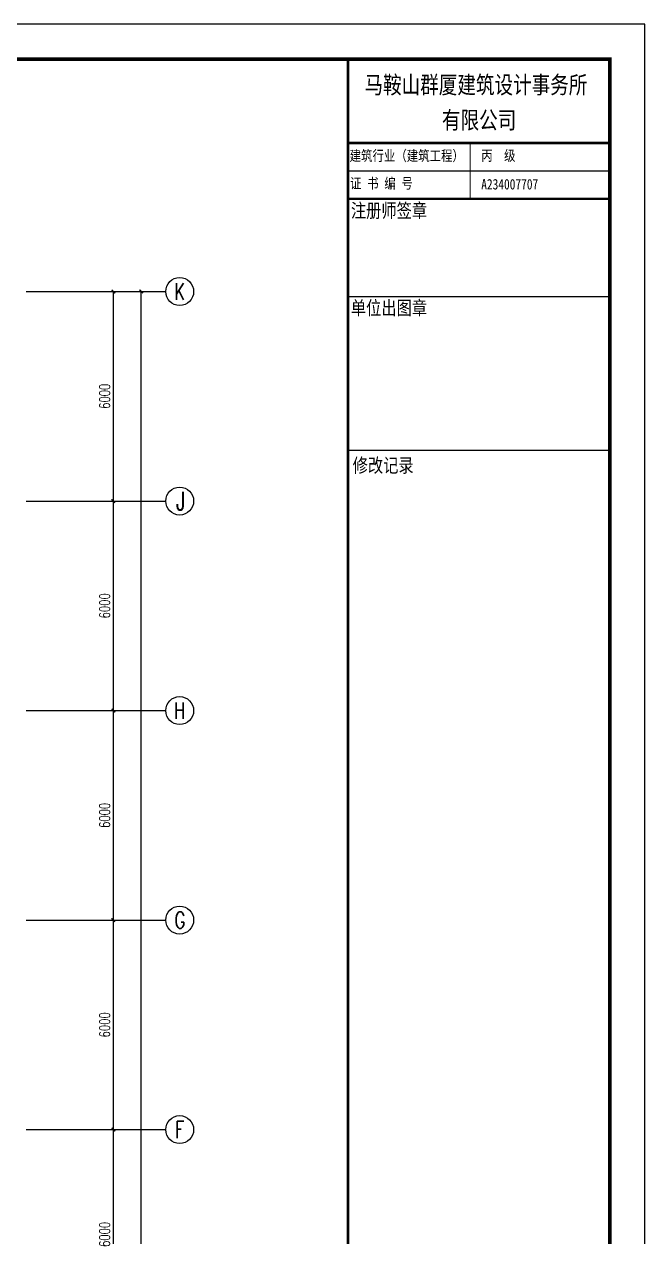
# Model space of a CAD drawing. Extents: x -73672 to 366960, y -527333 to 140666.
# Drawn here: x 308606 to 326379, y 31161 to 65882 of the extents above; entities that cross this region are included whole.
import ezdxf
from ezdxf.enums import TextEntityAlignment as Align

# ---------------------------------------------------------------- set-up
doc = ezdxf.new("R2010")
doc.units = 0
doc.header["$LTSCALE"] = 1000
doc.header["$MEASUREMENT"] = 0
for name, color, linetype in [('AXIS', 3, 'Continuous'), ('AXIS_TEXT', 7, 'Continuous'), ('PUB_TITLE', 4, 'Continuous'), ('图签', 120, 'Continuous')]:
    doc.layers.add(name, color=color, linetype=linetype)
doc.styles.add('_TCH_AXIS', font='COMPLEX', dxfattribs={"bigfont": 'GBCBIG'})
doc.styles.add('_TCH_DIM_T3', font='SIMPLEX', dxfattribs={"width": 0.705882, "bigfont": 'GBCBIG'})
doc.styles.add('COMPLEX', font='COMPLEX', dxfattribs={"bigfont": 'Tssdchn.shx'})
doc.styles.add('图签', font='', dxfattribs={"width": 0.8})
doc.styles.get('图签').set_extended_font_data('SimSun')
doc.dimstyles.new('_TCH_ARCH-100', dxfattribs={"dimtxt": 297.5, "dimasz": 100, "dimexe": 250, "dimexo": 300, "dimgap": 100, "dimtad": 1, "dimdec": 0, "dimzin": 0, "dimdsep": 46, "dimtxsty": '_TCH_DIM_T3', "dimblk": 'ARCHTICK', "dimcen": 0.09, "dimclrt": 7, "dimazin": 2, "dimtfac": 1, "dimtdec": 0, "dimtix": 1, "dimtmove": 2, "dimatfit": 3, "dimfxl": 0, "dimtolj": 1, "dimtzin": 0, "dimarcsym": 0})

# ---------------------------------------------------------------- blocks, each defined once
blk = doc.blocks.new('0#竖图签')
at = {"layer": '图签'}
blk.add_lwpolyline([(-7500, 82100, 70, 70, 0), (-7500, 0, 40, 40, 0), (0, 0, 40, 40, 0), (0, 82100, 40, 40, 0), (-7500, 82100, 40, 40, 0), (-7500, 75299, 40, 40, 0)], format="xyseb", dxfattribs=at)
for points, const_width in [([(-7500, 79700), (0, 79700)], 70), ([(-4000, 79700), (-4000, 78100)], 35), ([(-7500, 78900), (0, 78900)], 35), ([(-7500, 78100), (0, 78100)], 70), ([(-7500, 75300), (0, 75300)], 35), ([(-7500, 70900), (0, 70900)], 35), ([(-7500, 70900), (0, 70900)], 35)]:
    blk.add_lwpolyline(points, dxfattribs=dict(at, const_width=const_width))
at = {"layer": '图签', "style": '图签'}
for s, height, width, p in [('马鞍山群厦建筑设计事务所', 500, 0.78, (-7028, 81116)), ('有限公司', 500, 0.78, (-4808, 80106)), ('建筑行业（建筑工程） ', 300, 0.8, (-7454, 79185)), ('丙  级', 300, 0.8, (-3684, 79190)), ('  证 书 编 号', 300, 0.8, (-7767, 78395)), ('A234007707', 300, 0.8, (-3684, 78369)), ('注册师签章', 400, 0.8, (-7417, 77566)), ('单位出图章', 400, 0.8, (-7417, 74775)), ('修改记录', 400, 0.8, (-7365, 70269))]:
    blk.add_text(s, height=height, dxfattribs=dict(at, width=width)).set_placement(p)
blk = doc.blocks.new('_AXISO')
blk.add_circle((0, 0), 0.5)
at = {"layer": 'AXIS_TEXT', "style": 'COMPLEX'}
blk.add_attdef('A', text='', height=0.56, dxfattribs=at).set_placement((-0.25, -0.28), (0.25, -0.28), align=Align.FIT)
blk = doc.blocks.new('_ArchTick')
at = {"color": 0, "linetype": 'ByBlock', "const_width": 0.4}
blk.add_lwpolyline([(-0.5, -0.5), (0.5, 0.5)], dxfattribs=at)
blk = doc.blocks.new('*D7910')
at = {"layer": 'AXIS', "color": 0, "lineweight": -2}
for p, q in [((308958, 58228), (312208, 58228)), ((311958, 2228), (311958, 58228)), ((308958, 2228), (312208, 2228))]:
    blk.add_line(p, q, dxfattribs=at)
at = {"layer": 'Defpoints', "color": 0}
for p in [(308658, 58228), (311958, 58228), (308658, 2228)]:
    blk.add_point(p, dxfattribs=at)
at = {"layer": 'AXIS', "color": 0, "linetype": 'ByBlock', "lineweight": -2, "xscale": 100, "yscale": 100, "zscale": 100}
for p, rotation in [((311958, 58228), 90), ((311958, 2228), 270)]:
    blk.add_blockref('_ArchTick', p, dxfattribs=dict(at, rotation=rotation))
at = {"layer": 'AXIS', "color": 7, "insert": (311709, 30228), "char_height": 297.5, "attachment_point": 5, "rotation": 90, "style": '_TCH_DIM_T3'}
blk.add_mtext('\\A1;56000', dxfattribs=at)
blk = doc.blocks.new('*D7915')
at = {"layer": 'AXIS', "color": 0, "lineweight": -2}
for p, q in [((308958, 34228), (311408, 34228)), ((311158, 28228), (311158, 34228)), ((308958, 28228), (311408, 28228))]:
    blk.add_line(p, q, dxfattribs=at)
at = {"layer": 'Defpoints', "color": 0}
for p in [(308658, 34228), (311158, 34228), (308658, 28228)]:
    blk.add_point(p, dxfattribs=at)
at = {"layer": 'AXIS', "color": 0, "linetype": 'ByBlock', "lineweight": -2, "xscale": 100, "yscale": 100, "zscale": 100}
for p, rotation in [((311158, 34228), 90), ((311158, 28228), 270)]:
    blk.add_blockref('_ArchTick', p, dxfattribs=dict(at, rotation=rotation))
at = {"layer": 'AXIS', "color": 7, "insert": (310909, 31228), "char_height": 297.5, "attachment_point": 5, "rotation": 90, "style": '_TCH_DIM_T3'}
blk.add_mtext('\\A1;6000', dxfattribs=at)
blk = doc.blocks.new('*D7916')
at = {"layer": 'AXIS', "color": 0, "lineweight": -2}
for p, q in [((308958, 40228), (311408, 40228)), ((311158, 34228), (311158, 40228)), ((308958, 34228), (311408, 34228))]:
    blk.add_line(p, q, dxfattribs=at)
at = {"layer": 'Defpoints', "color": 0}
for p in [(308658, 40228), (311158, 40228), (308658, 34228)]:
    blk.add_point(p, dxfattribs=at)
at = {"layer": 'AXIS', "color": 0, "linetype": 'ByBlock', "lineweight": -2, "xscale": 100, "yscale": 100, "zscale": 100}
for p, rotation in [((311158, 40228), 90), ((311158, 34228), 270)]:
    blk.add_blockref('_ArchTick', p, dxfattribs=dict(at, rotation=rotation))
at = {"layer": 'AXIS', "color": 7, "insert": (310909, 37228), "char_height": 297.5, "attachment_point": 5, "rotation": 90, "style": '_TCH_DIM_T3'}
blk.add_mtext('\\A1;6000', dxfattribs=at)
blk = doc.blocks.new('*D7917')
at = {"layer": 'AXIS', "color": 0, "lineweight": -2}
for p, q in [((308958, 46228), (311408, 46228)), ((311158, 40228), (311158, 46228)), ((308958, 40228), (311408, 40228))]:
    blk.add_line(p, q, dxfattribs=at)
at = {"layer": 'Defpoints', "color": 0}
for p in [(308658, 46228), (311158, 46228), (308658, 40228)]:
    blk.add_point(p, dxfattribs=at)
at = {"layer": 'AXIS', "color": 0, "linetype": 'ByBlock', "lineweight": -2, "xscale": 100, "yscale": 100, "zscale": 100}
for p, rotation in [((311158, 46228), 90), ((311158, 40228), 270)]:
    blk.add_blockref('_ArchTick', p, dxfattribs=dict(at, rotation=rotation))
at = {"layer": 'AXIS', "color": 7, "insert": (310909, 43228), "char_height": 297.5, "attachment_point": 5, "rotation": 90, "style": '_TCH_DIM_T3'}
blk.add_mtext('\\A1;6000', dxfattribs=at)
blk = doc.blocks.new('*D7918')
at = {"layer": 'AXIS', "color": 0, "lineweight": -2}
for p, q in [((308958, 52228), (311408, 52228)), ((311158, 46228), (311158, 52228)), ((308958, 46228), (311408, 46228))]:
    blk.add_line(p, q, dxfattribs=at)
at = {"layer": 'Defpoints', "color": 0}
for p in [(308658, 52228), (311158, 52228), (308658, 46228)]:
    blk.add_point(p, dxfattribs=at)
at = {"layer": 'AXIS', "color": 0, "linetype": 'ByBlock', "lineweight": -2, "xscale": 100, "yscale": 100, "zscale": 100}
for p, rotation in [((311158, 52228), 90), ((311158, 46228), 270)]:
    blk.add_blockref('_ArchTick', p, dxfattribs=dict(at, rotation=rotation))
at = {"layer": 'AXIS', "color": 7, "insert": (310909, 49228), "char_height": 297.5, "attachment_point": 5, "rotation": 90, "style": '_TCH_DIM_T3'}
blk.add_mtext('\\A1;6000', dxfattribs=at)
blk = doc.blocks.new('*D7919')
at = {"layer": 'AXIS', "color": 0, "lineweight": -2}
for p, q in [((308958, 58228), (311408, 58228)), ((311158, 52228), (311158, 58228)), ((308958, 52228), (311408, 52228))]:
    blk.add_line(p, q, dxfattribs=at)
at = {"layer": 'Defpoints', "color": 0}
for p in [(308658, 58228), (311158, 58228), (308658, 52228)]:
    blk.add_point(p, dxfattribs=at)
at = {"layer": 'AXIS', "color": 0, "linetype": 'ByBlock', "lineweight": -2, "xscale": 100, "yscale": 100, "zscale": 100}
for p, rotation in [((311158, 58228), 90), ((311158, 52228), 270)]:
    blk.add_blockref('_ArchTick', p, dxfattribs=dict(at, rotation=rotation))
at = {"layer": 'AXIS', "color": 7, "insert": (310909, 55228), "char_height": 297.5, "attachment_point": 5, "rotation": 90, "style": '_TCH_DIM_T3'}
blk.add_mtext('\\A1;6000', dxfattribs=at)

msp = doc.modelspace()

# ---------------------------------------------------------------- linework, layer by layer
at = {"layer": 'AXIS'}
for p, q in [((308658.19, 58228.34), (312658.19, 58228.34)), ((308658.19, 52228.34), (312658.19, 52228.34)), ((308658.19, 46228.34), (312658.19, 46228.34)), ((308658.19, 40228.34), (312658.19, 40228.34)), ((308658.19, 34228.34), (312658.19, 34228.34))]:
    msp.add_line(p, q, dxfattribs=at)
at = {"layer": 'PUB_TITLE'}
msp.add_lwpolyline([(177678.75, -18217.87), (326378.75, -18217.87), (326378.75, 65882.13), (177678.75, 65882.13)], close=True, dxfattribs=at)
at = {"layer": 'PUB_TITLE', "const_width": 100}
msp.add_lwpolyline([(180178.75, -17217.87), (325378.75, -17217.87), (325378.75, 64882.13), (180178.75, 64882.13)], close=True, dxfattribs=at)

# ---------------------------------------------------------------- block references
msp.add_blockref('0#竖图签', (325378.75, -17217.87))
at = {"layer": 'AXIS'}
ref = msp.add_blockref('_AXISO', (313058.19, 58228.34), dxfattribs=dict(at, xscale=800, yscale=800, zscale=800))
ref.add_attrib('A', 'K', (312907.48, 57992.36), dxfattribs={"color": 7, "height": 471.96, "style": '_TCH_AXIS', "width": 0.705882})
ref = msp.add_blockref('_AXISO', (313058.19, 52228.34), dxfattribs=dict(at, xscale=800, yscale=800, zscale=800))
ref.add_attrib('A', 'J', (312961.09, 51965.71), dxfattribs={"color": 7, "height": 525.25, "style": '_TCH_AXIS', "width": 0.705882})
ref = msp.add_blockref('_AXISO', (313058.19, 46228.34), dxfattribs=dict(at, xscale=800, yscale=800, zscale=800))
ref.add_attrib('A', 'H', (312901.97, 45995.97), dxfattribs={"color": 7, "height": 464.74, "style": '_TCH_AXIS', "width": 0.705882})
ref = msp.add_blockref('_AXISO', (313058.19, 40228.34), dxfattribs=dict(at, xscale=800, yscale=800, zscale=800))
ref.add_attrib('A', 'G', (312913.24, 39988.77), dxfattribs={"color": 7, "height": 479.13, "style": '_TCH_AXIS', "width": 0.705882})
ref = msp.add_blockref('_AXISO', (313058.19, 34228.34), dxfattribs=dict(at, xscale=800, yscale=800, zscale=800))
ref.add_attrib('A', 'F', (312925.57, 33981.74), dxfattribs={"color": 7, "height": 493.2, "style": '_TCH_AXIS', "width": 0.705882})

# ---------------------------------------------------------------- dimensions: what is measured, and where the dimension line sits
for p1, p2, distance, picture, middle in [((308658.19, 2228.34), (308658.19, 58228.34), -3300, '*D7910', (311709.44, 30228.34)), ((308658.19, 52228.34), (308658.19, 58228.34), -2500, '*D7919', (310909.44, 55228.34)), ((308658.19, 46228.34), (308658.19, 52228.34), -2500, '*D7918', (310909.44, 49228.34)), ((308658.19, 40228.34), (308658.19, 46228.34), -2500, '*D7917', (310909.44, 43228.34)), ((308658.19, 34228.34), (308658.19, 40228.34), -2500, '*D7916', (310909.44, 37228.34)), ((308658.19, 28228.34), (308658.19, 34228.34), -2500, '*D7915', (310909.44, 31228.34))]:
    dim = msp.add_aligned_dim(p1=p1, p2=p2, distance=distance, dimstyle='_TCH_ARCH-100', dxfattribs=at)
    dim.commit()
    dim.dimension.update_dxf_attribs({"geometry": picture, "text_midpoint": middle})

doc.saveas('drawing.dxf')
